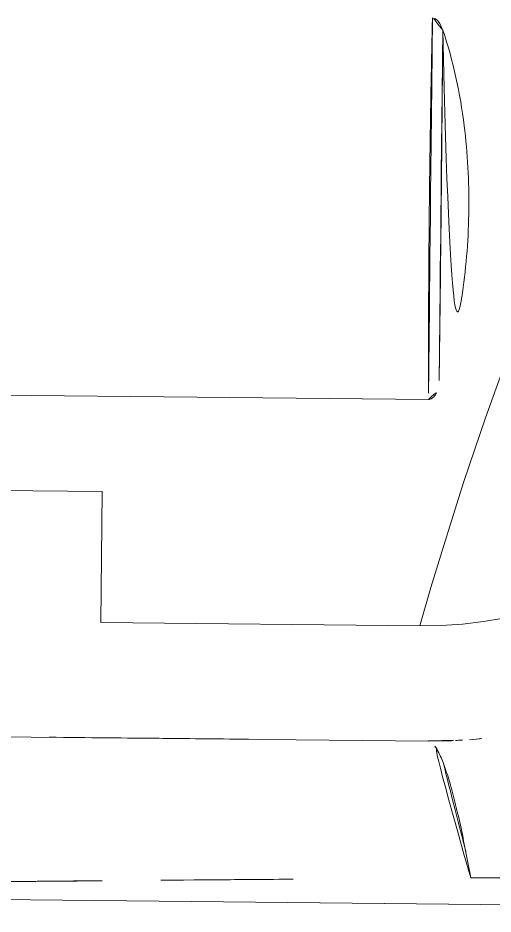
# Model space of a CAD drawing. Extents: x 16296681342 to 16296681993, y -37409617230 to -37409616753.
# Drawn here: x 16296681554.6 to 16296681560.4, y -37409617089.86 to -37409617078.91 of the extents above; entities that cross this region are included whole.
import ezdxf

# ---------------------------------------------------------------- set-up
doc = ezdxf.new("R2010")
doc.units = 0
doc.header["$LTSCALE"] = 10
doc.header["$MEASUREMENT"] = 0
doc.layers.get('0').update_dxf_attribs({"linetype": 'CONTINUOUS'})

msp = doc.modelspace()

# ---------------------------------------------------------------- linework, layer by layer
at = {"linetype": 'Continuous', "lineweight": 0, "extrusion": (0.010302, 0.999947, -2.22045e-16)}
for p, q in [((16296681533.659889, -37409617083.302887, -49.691856), (16296681559.61515, -37409617083.570297, -49.691856)), ((16296681533.659889, -37409617083.302887, -49.691856), (16296681559.61515, -37409617083.570297, -49.691856)), ((16296681537.62579, -37409617084.511429, -49.691856), (16296681555.62484, -37409617084.696877, -49.691856)), ((16296681537.62579, -37409617084.511429, -49.691856), (16296681555.62484, -37409617084.696877, -49.691856)), ((16296681555.62484, -37409617084.696877, -49.691856), (16296681555.608351, -37409617086.296806, -49.691856)), ((16296681555.62484, -37409617084.696877, -49.691856), (16296681555.608351, -37409617086.296806, -49.691856)), ((16296681555.608351, -37409617086.296806, -49.691856), (16296681559.508141, -37409617086.336998, -49.691856)), ((16296681555.608351, -37409617086.296806, -49.691856), (16296681559.508141, -37409617086.336998, -49.691856)), ((16296681533.57091, -37409617087.475342, -49.691856), (16296681559.6157, -37409617087.748047, -49.691856)), ((16296681533.57091, -37409617087.475342, -49.691856), (16296681559.6157, -37409617087.748047, -49.691856)), ((16296681559.6157, -37409617087.748047, -49.691856), (16296681559.619961, -37409617087.748093, -49.691856)), ((16296681521.57515, -37409617089.345886, -49.691856), (16296681571.572491, -37409617089.861, -49.691856)), ((16296681521.57515, -37409617089.345886, -49.691856), (16296681571.572491, -37409617089.861, -49.691856)), ((16296681521.575159, -37409617089.345886, -49.691856), (16296681571.572491, -37409617089.861, -49.691856))]:
    msp.add_line(p, q, dxfattribs=at)
at = {"linetype": 'Continuous', "lineweight": 0}
msp.add_arc((16296681559.56069, -37409617081.237267, -49.691856), 5.1, 269.4097517, 89.4097517, dxfattribs=at)
msp.add_arc((16296681559.56069, -37409617081.237267, -49.691856), 5.1, 269.4097517, 89.4097517, dxfattribs=at)
msp.add_ellipse((16296681560.503031, -37409617085.319443, -49.691856), major_axis=(-3.943694, -0.766201), ratio=0.583285596, start_param=1.232490317, end_param=1.434870553, dxfattribs=at)
msp.add_ellipse((16296681560.503031, -37409617085.319443, -49.691856), major_axis=(-3.943694, -0.766201), ratio=0.583285596, start_param=1.232490317, end_param=1.434870553, dxfattribs=at)
for points, knots in [([(16296681559.662861, -37409617078.905807, -49.691856), (16296681559.660549, -37409617079.004303, -49.691856), (16296681559.658319, -37409617079.103653, -49.691856), (16296681559.65616, -37409617079.20372, -49.691856), (16296681559.65295, -37409617079.35289, -49.691856), (16296681559.64991, -37409617079.503693, -49.691856), (16296681559.647051, -37409617079.655777, -49.691856), (16296681559.643869, -37409617079.82473, -49.691856), (16296681559.640909, -37409617079.995247, -49.691856), (16296681559.63817, -37409617080.166847, -49.691856), (16296681559.63521, -37409617080.352631, -49.691856), (16296681559.632509, -37409617080.539658, -49.691856), (16296681559.630091, -37409617080.727287, -49.691856), (16296681559.627569, -37409617080.922684, -49.691856), (16296681559.62534, -37409617081.118729, -49.691856), (16296681559.623409, -37409617081.314682, -49.691856), (16296681559.62145, -37409617081.514977, -49.691856), (16296681559.619801, -37409617081.715172, -49.691856), (16296681559.618469, -37409617081.914467, -49.691856), (16296681559.617149, -37409617082.11338, -49.691856), (16296681559.61614, -37409617082.311401, -49.691856), (16296681559.615471, -37409617082.507736, -49.691856), (16296681559.61487, -37409617082.68512, -49.691856), (16296681559.614531, -37409617082.861122, -49.691856), (16296681559.61447, -37409617083.035202, -49.691856), (16296681559.61442, -37409617083.188004, -49.691856), (16296681559.614571, -37409617083.33931, -49.691856), (16296681559.614929, -37409617083.488762, -49.691856), (16296681559.615, -37409617083.515999, -49.691856), (16296681559.61507, -37409617083.543167, -49.691856), (16296681559.61515, -37409617083.570267, -49.691856)], [0.0000035167, 0.0000035167, 0.0000035167, 0.0000035167, 0.0661249323, 0.0661249323, 0.0661249323, 0.1646809751, 0.1646809751, 0.1646809751, 0.2741651446, 0.2741651446, 0.2741651446, 0.3926954568, 0.3926954568, 0.3926954568, 0.5161309007, 0.5161309007, 0.5161309007, 0.6423001535, 0.6423001535, 0.6423001535, 0.7682159344, 0.7682159344, 0.7682159344, 0.8819630035, 0.8819630035, 0.8819630035, 0.9818039252, 0.9818039252, 0.9818039252, 0.9999963639, 0.9999963639, 0.9999963639, 0.9999963639]), ([(16296681559.662861, -37409617078.905807, -49.691856), (16296681559.660549, -37409617079.004303, -49.691856), (16296681559.658319, -37409617079.103653, -49.691856), (16296681559.65616, -37409617079.20372, -49.691856), (16296681559.65295, -37409617079.35289, -49.691856), (16296681559.64991, -37409617079.503693, -49.691856), (16296681559.647051, -37409617079.655777, -49.691856), (16296681559.643869, -37409617079.82473, -49.691856), (16296681559.640909, -37409617079.995247, -49.691856), (16296681559.63817, -37409617080.166847, -49.691856), (16296681559.63521, -37409617080.352631, -49.691856), (16296681559.632509, -37409617080.539658, -49.691856), (16296681559.630091, -37409617080.727287, -49.691856), (16296681559.627569, -37409617080.922684, -49.691856), (16296681559.62534, -37409617081.118729, -49.691856), (16296681559.623409, -37409617081.314682, -49.691856), (16296681559.62145, -37409617081.514977, -49.691856), (16296681559.619801, -37409617081.715172, -49.691856), (16296681559.618469, -37409617081.914467, -49.691856), (16296681559.617149, -37409617082.11338, -49.691856), (16296681559.61614, -37409617082.311401, -49.691856), (16296681559.615471, -37409617082.507736, -49.691856), (16296681559.61487, -37409617082.68512, -49.691856), (16296681559.614531, -37409617082.861122, -49.691856), (16296681559.61447, -37409617083.035202, -49.691856), (16296681559.61442, -37409617083.188004, -49.691856), (16296681559.614571, -37409617083.33931, -49.691856), (16296681559.614929, -37409617083.488762, -49.691856), (16296681559.615, -37409617083.515999, -49.691856), (16296681559.61507, -37409617083.543167, -49.691856), (16296681559.61515, -37409617083.570267, -49.691856)], [0.0000035167, 0.0000035167, 0.0000035167, 0.0000035167, 0.0661249323, 0.0661249323, 0.0661249323, 0.1646809751, 0.1646809751, 0.1646809751, 0.2741651446, 0.2741651446, 0.2741651446, 0.3926954568, 0.3926954568, 0.3926954568, 0.5161309007, 0.5161309007, 0.5161309007, 0.6423001535, 0.6423001535, 0.6423001535, 0.7682159344, 0.7682159344, 0.7682159344, 0.8819630035, 0.8819630035, 0.8819630035, 0.9818039252, 0.9818039252, 0.9818039252, 0.9999963639, 0.9999963639, 0.9999963639, 0.9999963639]), ([(16296681559.788971, -37409617079.055717, -49.691856), (16296681559.77807, -37409617079.0243, -49.691856), (16296681559.75971, -37409617078.979607, -49.691856), (16296681559.72274, -37409617078.935226, -49.691856), (16296681559.711269, -37409617078.924377, -49.691856), (16296681559.69256, -37409617078.913483, -49.691856), (16296681559.68668, -37409617078.910797, -49.691856), (16296681559.674749, -37409617078.907143, -49.691856), (16296681559.668859, -37409617078.90609, -49.691856), (16296681559.662861, -37409617078.905823, -49.691856)], [0.00000132997, 0.00000132997, 0.00000132997, 0.00000132997, 0.00997656276, 0.00997656276, 0.01354454069, 0.01354454069, 0.01506136729, 0.01506136729, 0.01647411593, 0.01647411593, 0.01647411593, 0.01647411593]), ([(16296681559.788971, -37409617079.055717, -49.691856), (16296681559.77807, -37409617079.0243, -49.691856), (16296681559.75971, -37409617078.979607, -49.691856), (16296681559.72274, -37409617078.935226, -49.691856), (16296681559.711269, -37409617078.924377, -49.691856), (16296681559.69256, -37409617078.913483, -49.691856), (16296681559.68668, -37409617078.910797, -49.691856), (16296681559.674749, -37409617078.907143, -49.691856), (16296681559.668859, -37409617078.90609, -49.691856), (16296681559.662861, -37409617078.905823, -49.691856)], [0.00000132997, 0.00000132997, 0.00000132997, 0.00000132997, 0.00997656276, 0.00997656276, 0.01354454069, 0.01354454069, 0.01506136729, 0.01506136729, 0.01647411593, 0.01647411593, 0.01647411593, 0.01647411593]), ([(16296681559.788971, -37409617079.055717, -49.691856), (16296681559.78878, -37409617079.084244, -49.691856), (16296681559.788589, -37409617079.112877, -49.691856), (16296681559.788389, -37409617079.141647, -49.691856), (16296681559.787279, -37409617079.303261, -49.691856), (16296681559.78602, -37409617079.468971, -49.691856), (16296681559.784611, -37409617079.641281, -49.691856), (16296681559.783251, -37409617079.807243, -49.691856), (16296681559.78175, -37409617079.979332, -49.691856), (16296681559.78009, -37409617080.159828, -49.691856), (16296681559.77853, -37409617080.329819, -49.691856), (16296681559.776819, -37409617080.507263, -49.691856), (16296681559.774981, -37409617080.694092, -49.691856), (16296681559.773491, -37409617080.844559, -49.691856), (16296681559.7719, -37409617081.001122, -49.691856), (16296681559.770229, -37409617081.164551, -49.691856), (16296681559.769979, -37409617081.188843, -49.691856), (16296681559.76973, -37409617081.213051, -49.691856), (16296681559.76948, -37409617081.237213, -49.691856), (16296681559.76757, -37409617081.422058, -49.691856), (16296681559.765659, -37409617081.603394, -49.691856), (16296681559.76375, -37409617081.780373, -49.691856), (16296681559.76177, -37409617081.963333, -49.691856), (16296681559.75979, -37409617082.141647, -49.691856), (16296681559.757811, -37409617082.314713, -49.691856), (16296681559.75577, -37409617082.493423, -49.691856), (16296681559.753719, -37409617082.666527, -49.691856), (16296681559.751659, -37409617082.833382, -49.691856), (16296681559.749519, -37409617083.006859, -49.691856), (16296681559.74737, -37409617083.173576, -49.691856), (16296681559.74519, -37409617083.333153, -49.691856), (16296681559.74478, -37409617083.363281, -49.691856), (16296681559.74437, -37409617083.393158, -49.691856), (16296681559.74395, -37409617083.422783, -49.691856)], [0.0000012129, 0.0000012129, 0.0000012129, 0.0000012129, 0.0235599727, 0.0235599727, 0.0235599727, 0.1558821279, 0.1558821279, 0.1558821279, 0.2833179584, 0.2833179584, 0.2833179584, 0.4033373866, 0.4033373866, 0.4033373866, 0.5, 0.5, 0.5, 0.5143599085, 0.5143599085, 0.5143599085, 0.6242191352, 0.6242191352, 0.6242191352, 0.7377912972, 0.7377912972, 0.7377912972, 0.855062397, 0.855062397, 0.855062397, 0.9769811079, 0.9769811079, 0.9769811079, 1, 1, 1, 1]), ([(16296681559.788971, -37409617079.055717, -49.691856), (16296681559.78878, -37409617079.084244, -49.691856), (16296681559.788589, -37409617079.112877, -49.691856), (16296681559.788389, -37409617079.141647, -49.691856), (16296681559.787279, -37409617079.303261, -49.691856), (16296681559.78602, -37409617079.468971, -49.691856), (16296681559.784611, -37409617079.641281, -49.691856), (16296681559.783251, -37409617079.807243, -49.691856), (16296681559.78175, -37409617079.979332, -49.691856), (16296681559.78009, -37409617080.159828, -49.691856), (16296681559.77853, -37409617080.329819, -49.691856), (16296681559.776819, -37409617080.507263, -49.691856), (16296681559.774981, -37409617080.694092, -49.691856), (16296681559.773491, -37409617080.844559, -49.691856), (16296681559.7719, -37409617081.001122, -49.691856), (16296681559.770229, -37409617081.164551, -49.691856), (16296681559.769979, -37409617081.188843, -49.691856), (16296681559.76973, -37409617081.213051, -49.691856), (16296681559.76948, -37409617081.237213, -49.691856), (16296681559.76757, -37409617081.422058, -49.691856), (16296681559.765659, -37409617081.603394, -49.691856), (16296681559.76375, -37409617081.780373, -49.691856), (16296681559.76177, -37409617081.963333, -49.691856), (16296681559.75979, -37409617082.141647, -49.691856), (16296681559.757811, -37409617082.314713, -49.691856), (16296681559.75577, -37409617082.493423, -49.691856), (16296681559.753719, -37409617082.666527, -49.691856), (16296681559.751659, -37409617082.833382, -49.691856), (16296681559.749519, -37409617083.006859, -49.691856), (16296681559.74737, -37409617083.173576, -49.691856), (16296681559.74519, -37409617083.333153, -49.691856), (16296681559.74478, -37409617083.363281, -49.691856), (16296681559.74437, -37409617083.393158, -49.691856), (16296681559.74395, -37409617083.422783, -49.691856)], [0.0000012129, 0.0000012129, 0.0000012129, 0.0000012129, 0.0235599727, 0.0235599727, 0.0235599727, 0.1558821279, 0.1558821279, 0.1558821279, 0.2833179584, 0.2833179584, 0.2833179584, 0.4033373866, 0.4033373866, 0.4033373866, 0.5, 0.5, 0.5, 0.5143599085, 0.5143599085, 0.5143599085, 0.6242191352, 0.6242191352, 0.6242191352, 0.7377912972, 0.7377912972, 0.7377912972, 0.855062397, 0.855062397, 0.855062397, 0.9769811079, 0.9769811079, 0.9769811079, 1, 1, 1, 1]), ([(16296681559.788971, -37409617079.055717, -49.691856), (16296681559.91852, -37409617079.431969, -49.691856), (16296681560.00214, -37409617079.829971, -49.691856), (16296681560.092991, -37409617080.560577, -49.691856), (16296681560.11097, -37409617080.905777, -49.691856), (16296681560.10384, -37409617081.583603, -49.691856), (16296681560.078581, -37409617081.92852, -49.691856), (16296681559.97246, -37409617082.655823, -49.691856), (16296681559.880831, -37409617083.050583, -49.691856), (16296681559.74404, -37409617083.422813, -49.691856)], [0.0000024351, 0.0000024351, 0.0000024351, 0.0000024351, 0.1193803692, 0.1193803692, 0.2213755347, 0.2213755347, 0.3234119695, 0.3234119695, 0.442369368, 0.442369368, 0.442369368, 0.442369368]), ([(16296681559.788971, -37409617079.055717, -49.691856), (16296681559.91852, -37409617079.431969, -49.691856), (16296681560.00214, -37409617079.829971, -49.691856), (16296681560.092991, -37409617080.560577, -49.691856), (16296681560.11097, -37409617080.905777, -49.691856), (16296681560.10384, -37409617081.583603, -49.691856), (16296681560.078581, -37409617081.92852, -49.691856), (16296681559.97246, -37409617082.655823, -49.691856), (16296681559.880831, -37409617083.050583, -49.691856), (16296681559.74404, -37409617083.422813, -49.691856)], [0.0000024351, 0.0000024351, 0.0000024351, 0.0000024351, 0.1193803692, 0.1193803692, 0.2213755347, 0.2213755347, 0.3234119695, 0.3234119695, 0.442369368, 0.442369368, 0.442369368, 0.442369368]), ([(16296681559.61515, -37409617083.570251, -49.691856), (16296681559.622391, -37409617083.570038, -49.691856), (16296681559.62944, -37409617083.568703, -49.691856), (16296681559.643801, -37409617083.563797, -49.691856), (16296681559.650881, -37409617083.560112, -49.691856), (16296681559.67359, -37409617083.544922, -49.691856), (16296681559.68729, -37409617083.529503, -49.691856), (16296681559.71756, -37409617083.486649, -49.691856), (16296681559.73254, -37409617083.453934, -49.691856), (16296681559.74404, -37409617083.422813, -49.691856)], [0.00000094336, 0.00000094336, 0.00000094336, 0.00000094336, 0.00217104014, 0.00217104014, 0.00455278791, 0.00455278791, 0.0103632009, 0.0103632009, 0.02024918738, 0.02024918738, 0.02024918738, 0.02024918738]), ([(16296681559.61515, -37409617083.570251, -49.691856), (16296681559.622391, -37409617083.570038, -49.691856), (16296681559.62944, -37409617083.568703, -49.691856), (16296681559.643801, -37409617083.563797, -49.691856), (16296681559.650881, -37409617083.560112, -49.691856), (16296681559.67359, -37409617083.544922, -49.691856), (16296681559.68729, -37409617083.529503, -49.691856), (16296681559.71756, -37409617083.486649, -49.691856), (16296681559.73254, -37409617083.453934, -49.691856), (16296681559.74404, -37409617083.422813, -49.691856)], [0.00000094336, 0.00000094336, 0.00000094336, 0.00000094336, 0.00217104014, 0.00217104014, 0.00455278791, 0.00455278791, 0.0103632009, 0.0103632009, 0.02024918738, 0.02024918738, 0.02024918738, 0.02024918738]), ([(16296681554.977011, -37409617087.699471, -49.691856), (16296681555.441719, -37409617087.704117, -49.691856), (16296681555.905661, -37409617087.708672, -49.691856), (16296681556.36883, -37409617087.71315, -49.691856), (16296681557.45537, -37409617087.723648, -49.691856), (16296681558.537661, -37409617087.733727, -49.691856), (16296681559.61574, -37409617087.74366, -49.691856)], [0.6422629979, 0.6422629979, 0.6422629979, 0.6422629979, 0.7490824916, 0.7490824916, 0.7490824916, 0.9996700751, 0.9996700751, 0.9996700751, 0.9996700751]), ([(16296681559.620001, -37409617087.743591, -49.691856), (16296681559.68519, -37409617087.744232, -49.691856), (16296681559.75032, -37409617087.743851, -49.691856), (16296681559.815359, -37409617087.742493, -49.691856), (16296681559.85268, -37409617087.741699, -49.691856), (16296681559.90239, -37409617087.739952, -49.691856), (16296681559.943069, -37409617087.738533, -49.691856)], [0, 0, 0, 0, 0.25, 0.25, 0.25, 0.3934242993, 0.3934242993, 0.3934242993, 0.3934242993]), ([(16296681559.740891, -37409617087.889572, -49.691856), (16296681559.73818, -37409617087.884216, -49.691856), (16296681559.73546, -37409617087.879013, -49.691856), (16296681559.73274, -37409617087.873917, -49.691856), (16296681559.695391, -37409617087.803993, -49.691856), (16296681559.65774, -37409617087.758957, -49.691856), (16296681559.62001, -37409617087.743698, -49.691856)], [0.7734461117, 0.7734461117, 0.7734461117, 0.7734461117, 0.7888107469, 0.7888107469, 0.7888107469, 0.9999897349, 0.9999897349, 0.9999897349, 0.9999897349]), ([(16296681560.13106, -37409617089.419182, -49.691856), (16296681560.11047, -37409617089.306229, -49.691856), (16296681560.08954, -37409617089.195457, -49.691856), (16296681560.06831, -37409617089.087677, -49.691856), (16296681560.047079, -37409617088.979912, -49.691856), (16296681560.025551, -37409617088.875137, -49.691856), (16296681560.003771, -37409617088.774986, -49.691856), (16296681559.982, -37409617088.674828, -49.691856), (16296681559.95999, -37409617088.579277, -49.691856), (16296681559.937771, -37409617088.489639, -49.691856), (16296681559.91555, -37409617088.400009, -49.691856), (16296681559.89312, -37409617088.316277, -49.691856), (16296681559.870501, -37409617088.239639, -49.691856), (16296681559.847879, -37409617088.162987, -49.691856), (16296681559.825081, -37409617088.093407, -49.691856), (16296681559.802099, -37409617088.032028, -49.691856), (16296681559.779131, -37409617087.970642, -49.691856), (16296681559.755989, -37409617087.91745, -49.691856), (16296681559.73274, -37409617087.873917, -49.691856), (16296681559.695391, -37409617087.803993, -49.691856), (16296681559.65774, -37409617087.758957, -49.691856), (16296681559.62001, -37409617087.743698, -49.691856)], [0.0000000006, 0.0000000006, 0.0000000006, 0.0000000006, 0.1314683869, 0.1314683869, 0.1314683869, 0.2629368589, 0.2629368589, 0.2629368589, 0.3944053309, 0.3944053309, 0.3944053309, 0.5258738029, 0.5258738029, 0.5258738029, 0.6573422749, 0.6573422749, 0.6573422749, 0.7888107469, 0.7888107469, 0.7888107469, 0.9999897349, 0.9999897349, 0.9999897349, 0.9999897349]), ([(16296681559.943069, -37409617087.738533, -49.691856), (16296681559.97336, -37409617087.737152, -49.691856), (16296681559.99865, -37409617087.736038, -49.691856), (16296681560.010189, -37409617087.735451, -49.691856), (16296681560.02713, -37409617087.734589, -49.691856), (16296681560.068081, -37409617087.731522, -49.691856), (16296681560.117519, -37409617087.728973, -49.691856)], [0.3934242993, 0.3934242993, 0.3934242993, 0.3934242993, 0.5, 0.5, 0.5, 0.656350656, 0.656350656, 0.656350656, 0.656350656]), ([(16296681560.07011, -37409617089.096786, -49.691856), (16296681560.06951, -37409617089.093758, -49.691856), (16296681560.068911, -37409617089.090721, -49.691856), (16296681560.06831, -37409617089.087677, -49.691856), (16296681560.047079, -37409617088.979912, -49.691856), (16296681560.025551, -37409617088.875137, -49.691856), (16296681560.003771, -37409617088.774986, -49.691856), (16296681559.982, -37409617088.674828, -49.691856), (16296681559.95999, -37409617088.579277, -49.691856), (16296681559.937771, -37409617088.489639, -49.691856), (16296681559.91555, -37409617088.400009, -49.691856), (16296681559.89312, -37409617088.316277, -49.691856), (16296681559.870501, -37409617088.239639, -49.691856), (16296681559.847879, -37409617088.162987, -49.691856), (16296681559.825081, -37409617088.093407, -49.691856), (16296681559.802099, -37409617088.032028, -49.691856), (16296681559.79525, -37409617088.013718, -49.691856), (16296681559.788389, -37409617087.996147, -49.691856), (16296681559.781509, -37409617087.979332, -49.691856)], [0.1277666725, 0.1277666725, 0.1277666725, 0.1277666725, 0.1314683869, 0.1314683869, 0.1314683869, 0.2629368589, 0.2629368589, 0.2629368589, 0.3944053309, 0.3944053309, 0.3944053309, 0.5258738029, 0.5258738029, 0.5258738029, 0.6573422749, 0.6573422749, 0.6573422749, 0.6965494434, 0.6965494434, 0.6965494434, 0.6965494434]), ([(16296681560.13106, -37409617089.419182, -49.691856), (16296681560.89064, -37409617089.41468, -49.691856), (16296681561.74951, -37409617089.410316, -49.691856), (16296681563.18528, -37409617089.405434, -49.691856), (16296681563.688431, -37409617089.404068, -49.691856), (16296681564.479811, -37409617089.402718, -49.691856), (16296681564.74971, -37409617089.40239, -49.691856), (16296681565.30168, -37409617089.402023, -49.691856), (16296681565.633591, -37409617089.401993, -49.691856), (16296681567.778231, -37409617089.402977, -49.691856), (16296681569.67893, -37409617089.410896, -49.691856), (16296681571.57691, -37409617089.428886, -49.691856)], [0, 0, 0, 0, 0.25, 0.25, 0.375, 0.375, 0.4375, 0.4375, 0.5, 0.5, 1, 1, 1, 1]), ([(16296681560.13106, -37409617089.419182, -49.691856), (16296681560.89064, -37409617089.41468, -49.691856), (16296681561.74951, -37409617089.410316, -49.691856), (16296681563.18528, -37409617089.405434, -49.691856), (16296681563.688431, -37409617089.404068, -49.691856), (16296681564.479811, -37409617089.402718, -49.691856), (16296681564.74971, -37409617089.40239, -49.691856), (16296681565.30168, -37409617089.402023, -49.691856), (16296681565.633591, -37409617089.401993, -49.691856), (16296681567.778231, -37409617089.402977, -49.691856), (16296681569.67893, -37409617089.410896, -49.691856), (16296681571.57691, -37409617089.428886, -49.691856)], [0, 0, 0, 0, 0.25, 0.25, 0.375, 0.375, 0.4375, 0.4375, 0.5, 0.5, 1, 1, 1, 1]), ([(16296681546.574579, -37409617089.529518, -49.691856), (16296681547.14357, -37409617089.526398, -49.691856), (16296681547.71188, -37409617089.522507, -49.691856), (16296681548.279739, -37409617089.518646, -49.691856), (16296681548.421709, -37409617089.517693, -49.691856), (16296681548.56365, -37409617089.516678, -49.691856), (16296681548.705561, -37409617089.515617, -49.691856), (16296681548.77651, -37409617089.515083, -49.691856), (16296681548.84746, -37409617089.514526, -49.691856), (16296681548.91839, -37409617089.513977, -49.691856), (16296681548.953859, -37409617089.513687, -49.691856), (16296681548.98933, -37409617089.513412, -49.691856), (16296681549.02479, -37409617089.513123, -49.691856), (16296681549.060261, -37409617089.51284, -49.691856), (16296681549.130289, -37409617089.51226, -49.691856), (16296681549.13118, -37409617089.512253, -49.691856), (16296681549.13475, -37409617089.512222, -49.691856), (16296681549.20746, -37409617089.511658, -49.691856), (16296681549.349279, -37409617089.510529, -49.691856), (16296681549.420179, -37409617089.509956, -49.691856), (16296681549.50836, -37409617089.509247, -49.691856), (16296681549.613791, -37409617089.508392, -49.691856), (16296681549.66651, -37409617089.507957, -49.691856), (16296681549.723539, -37409617089.507492, -49.691856), (16296681549.784889, -37409617089.506981, -49.691856), (16296681549.84623, -37409617089.50647, -49.691856), (16296681549.953291, -37409617089.505577, -49.691856), (16296681549.98185, -37409617089.505341, -49.691856), (16296681550.43885, -37409617089.501503, -49.691856), (16296681550.95046, -37409617089.496986, -49.691856), (16296681551.516411, -37409617089.491859, -49.691856), (16296681552.082359, -37409617089.486717, -49.691856), (16296681552.671249, -37409617089.481293, -49.691856), (16296681553.376961, -37409617089.474693, -49.691856), (16296681556.19981, -37409617089.448303, -49.691856), (16296681558.446951, -37409617089.429283, -49.691856), (16296681560.13106, -37409617089.419289, -49.691856)], [0, 0, 0, 0, 0.125, 0.125, 0.125, 0.15625, 0.15625, 0.15625, 0.171875, 0.171875, 0.171875, 0.1796875, 0.1796875, 0.1796875, 0.1875, 0.1875, 0.1875, 0.21875, 0.21875, 0.21875, 0.234375, 0.234375, 0.234375, 0.2421875, 0.2421875, 0.2421875, 0.25, 0.25, 0.25, 0.375, 0.375, 0.375, 0.5, 0.5, 0.5, 1, 1, 1, 1]), ([(16296681546.574579, -37409617089.529518, -49.691856), (16296681547.14357, -37409617089.526398, -49.691856), (16296681547.71188, -37409617089.522507, -49.691856), (16296681548.279739, -37409617089.518646, -49.691856), (16296681548.421709, -37409617089.517693, -49.691856), (16296681548.56365, -37409617089.516678, -49.691856), (16296681548.705561, -37409617089.515617, -49.691856), (16296681548.77651, -37409617089.515083, -49.691856), (16296681548.84746, -37409617089.514526, -49.691856), (16296681548.91839, -37409617089.513977, -49.691856), (16296681548.953859, -37409617089.513687, -49.691856), (16296681548.98933, -37409617089.513412, -49.691856), (16296681549.02479, -37409617089.513123, -49.691856), (16296681549.060261, -37409617089.51284, -49.691856), (16296681549.130289, -37409617089.51226, -49.691856), (16296681549.13118, -37409617089.512253, -49.691856), (16296681549.13475, -37409617089.512222, -49.691856), (16296681549.20746, -37409617089.511658, -49.691856), (16296681549.349279, -37409617089.510529, -49.691856), (16296681549.420179, -37409617089.509956, -49.691856), (16296681549.50836, -37409617089.509247, -49.691856), (16296681549.613791, -37409617089.508392, -49.691856), (16296681549.66651, -37409617089.507957, -49.691856), (16296681549.723539, -37409617089.507492, -49.691856), (16296681549.784889, -37409617089.506981, -49.691856), (16296681549.84623, -37409617089.50647, -49.691856), (16296681549.953291, -37409617089.505577, -49.691856), (16296681549.98185, -37409617089.505341, -49.691856), (16296681550.43885, -37409617089.501503, -49.691856), (16296681550.95046, -37409617089.496986, -49.691856), (16296681551.516411, -37409617089.491859, -49.691856), (16296681552.082359, -37409617089.486717, -49.691856), (16296681552.671249, -37409617089.481293, -49.691856), (16296681553.376961, -37409617089.474693, -49.691856), (16296681554.44895, -37409617089.464668, -49.691856), (16296681555.43792, -37409617089.455711, -49.691856), (16296681556.344549, -37409617089.447548, -49.691856)], [0, 0, 0, 0, 0.125, 0.125, 0.125, 0.15625, 0.15625, 0.15625, 0.171875, 0.171875, 0.171875, 0.1796875, 0.1796875, 0.1796875, 0.1875, 0.1875, 0.1875, 0.21875, 0.21875, 0.21875, 0.234375, 0.234375, 0.234375, 0.2421875, 0.2421875, 0.2421875, 0.25, 0.25, 0.25, 0.375, 0.375, 0.375, 0.5, 0.5, 0.5, 0.68987735, 0.68987735, 0.68987735, 0.68987735])]:
    msp.add_open_spline(points, degree=3, knots=knots, dxfattribs=at)
for points in [[(16296681559.61574, -37409617087.74366, -49.691856), (16296681559.617161, -37409617087.743683, -49.691856), (16296681559.61858, -37409617087.743683, -49.691856), (16296681559.620001, -37409617087.743698, -49.691856)], [(16296681560.117519, -37409617087.728973, -49.691856), (16296681560.22677, -37409617087.71888, -49.691856), (16296681560.377911, -37409617087.705856, -49.691856), (16296681560.411209, -37409617087.702133, -49.691856)], [(16296681559.781509, -37409617087.979332, -49.691856), (16296681559.768021, -37409617087.946373, -49.691856), (16296681559.754471, -37409617087.916344, -49.691856), (16296681559.740891, -37409617087.889572, -49.691856)], [(16296681560.13106, -37409617089.419182, -49.691856), (16296681560.11105, -37409617089.30941, -49.691856), (16296681560.090719, -37409617089.201698, -49.691856), (16296681560.07011, -37409617089.096786, -49.691856)], [(16296681556.344549, -37409617089.447548, -49.691856), (16296681557.82534, -37409617089.43515, -49.691856), (16296681559.0865, -37409617089.425484, -49.691856), (16296681560.13106, -37409617089.419289, -49.691856)]]:
    msp.add_open_spline(points, degree=3, dxfattribs=at)

doc.saveas('drawing.dxf')
